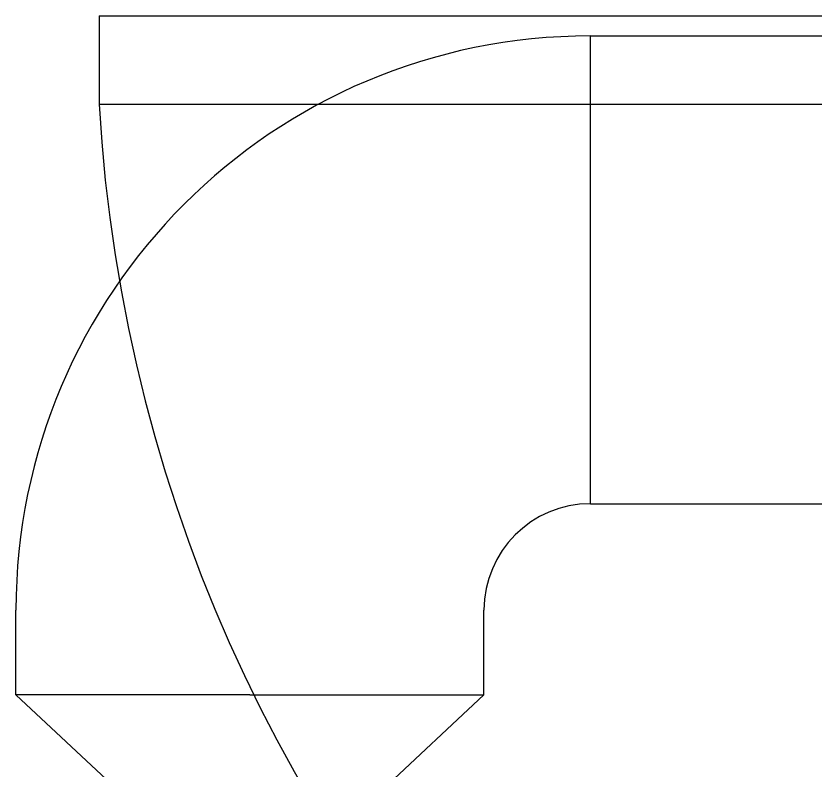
# Model space of a CAD drawing. Header units: millimetres. Extents: x 441156 to 441876, y 4514765 to 4515211.
# Drawn here: x 441308.7442 to 441309.1199, y 4515041.0817 to 4515041.4362 of the extents above; entities that cross this region are included whole.
import ezdxf

# ---------------------------------------------------------------- set-up
doc = ezdxf.new("R2010")
doc.units = ezdxf.units.MM
doc.layers.add('01_mono PRIMERA', color=2, linetype='Continuous')
doc.layers.add('Instalaciones_ventilación_extracción', color=86, linetype='Continuous', lineweight=25)

# ---------------------------------------------------------------- blocks, each defined once
blk = doc.blocks.new('A$C07944EAF')
at = {"layer": '01_mono PRIMERA', "color": 254}
for p, q in [((3.48347, 9.21493), (3.48347, 9.1735)), ((3.48347, 9.21493), (4.30728, 9.21493)), ((3.48347, 9.1735), (4.20728, 9.1735))]:
    blk.add_line(p, q, dxfattribs=at)
blk.add_arc((4.20728, 9.21493), 0.725, 183.27583, 270, dxfattribs=at)

msp = doc.modelspace()

# ---------------------------------------------------------------- linework, layer by layer
at = {"layer": 'Instalaciones_ventilación_extracción'}
for p, q in [((441309.01424286, 4515041.42686256, -0.00000053), (441309.24798844, 4515041.42686256, -0.00000053)), ((441309.01424286, 4515041.20686257, -0.00000053), (441309.01424286, 4515041.42686256, -0.00000053)), ((441309.01424286, 4515041.20686257, -0.00000053), (441309.24798844, 4515041.20686257, -0.00000053)), ((441308.74424286, 4515041.11696764, -0.00000053), (441308.74424286, 4515041.15686257, -0.00000053)), ((441308.96424286, 4515041.11696764, -0.00000053), (441308.96424286, 4515041.15686257, -0.00000053)), ((441308.85424286, 4515041.11696764, -0.00000053), (441308.74424286, 4515041.11696764, -0.00000053)), ((441308.74424286, 4515041.11696764, -0.00000053), (441308.79320732, 4515041.07133721, -0.00000053)), ((441308.85424286, 4515041.11696764, -0.00000053), (441308.96424286, 4515041.11696764, -0.00000053)), ((441308.96424286, 4515041.11696764, -0.00000053), (441308.91527839, 4515041.07133721, -0.00000053))]:
    msp.add_line(p, q, dxfattribs=at)
for radius in [0.27, 0.05]:
    msp.add_arc((441309.01424286, 4515041.15686257, -0.00000053), radius, 90, 180, dxfattribs=at)

# ---------------------------------------------------------------- block references
at = {"layer": '01_mono PRIMERA'}
msp.add_blockref('A$C07944EAF', (441305.29985609, 4515032.22131485, -0.00000053), dxfattribs=at)

doc.saveas('drawing.dxf')
